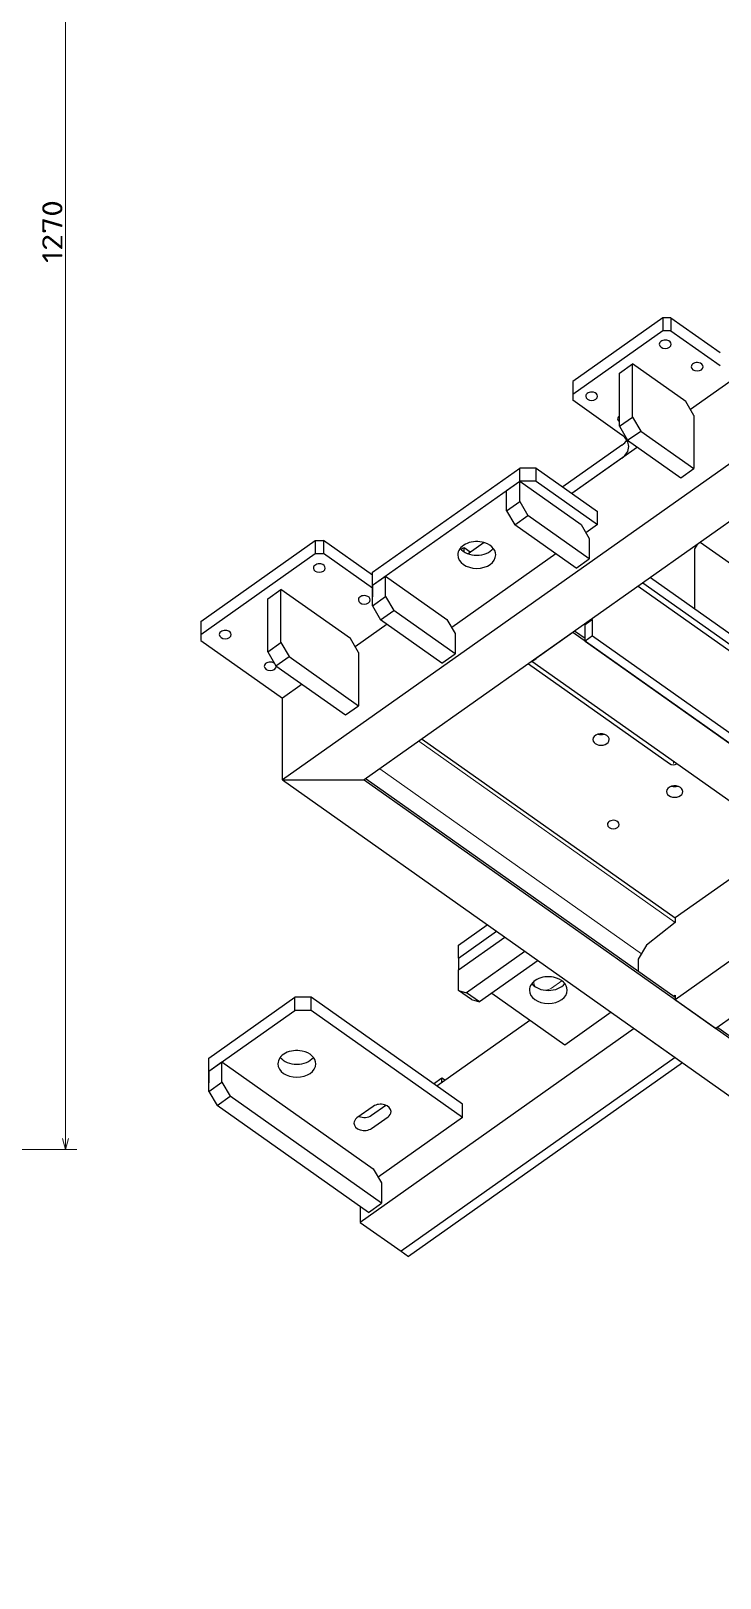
# Model space of a CAD drawing. Extents: x 0 to 1254, y -12 to 833.
# Drawn here: x 649.8 to 768.9, y 339.6 to 607.1 of the extents above; entities that cross this region are included whole.
import ezdxf
from ezdxf.enums import TextEntityAlignment as Align

# ---------------------------------------------------------------- set-up
doc = ezdxf.new("R2010")
doc.units = 0
doc.layers.get('0').update_dxf_attribs({"lineweight": 13})
doc.styles.get("Standard").update_dxf_attribs({"font": 'isocp.shx'})
doc.dimstyles.get("Standard").update_dxf_attribs({"dimtxt": 2.5, "dimasz": 2.5, "dimexe": 1.25, "dimexo": 0.625, "dimtad": 1, "dimcen": 2.5, "dimadec": 0, "dimazin": 0, "dimtfac": 1, "dimtmove": 0, "dimatfit": 0, "dimfxl": 1, "dimarcsym": 0})

# ---------------------------------------------------------------- blocks, each defined once
blk = doc.blocks.new('*D178')
at = {"color": 7, "lineweight": 13}
for p, q in [((500.717346, 731.196626), (657.717346, 731.196626)), ((655.717346, 413.696626), (655.717346, 731.196626)), ((468.967346, 413.696626), (657.717346, 413.696626))]:
    blk.add_line(p, q, dxfattribs=at)
for points in [[(656.234985, 729.264771), (655.717346, 731.196626), (655.199707, 729.264771)], [(655.199707, 415.62848), (655.717346, 413.696626), (656.234985, 415.62848)]]:
    blk.add_lwpolyline(points, dxfattribs=at)
at = {"color": 7, "lineweight": 13, "width": 0.848056}
blk.add_text('1270', height=3.5, rotation=90, dxfattribs=at).set_placement((655.217346, 567.004935), (655.217346, 577.888316), align=Align.FIT)

msp = doc.modelspace()

# ---------------------------------------------------------------- linework, layer by layer
at = {"color": 7, "lineweight": 25}
for p, q in [((759.0298, 557.5267), (743.4734, 546.5267)), ((759.0298, 557.5267), (759.0298, 555.2639)), ((760.444, 557.5267), (759.0298, 557.5267)), ((760.444, 557.5267), (760.444, 555.2639)), ((760.444, 557.5267), (768.9293, 551.5267)), ((759.0298, 555.2639), (743.4734, 544.2639)), ((760.444, 555.2639), (759.0298, 555.2639)), ((760.444, 555.2639), (768.9293, 549.2639)), ((777.4145, 551.2639), (763.818, 541.6497)), ((751.5344, 547.9639), (753.7972, 549.5639)), ((762.9896, 543.0639), (753.7972, 549.5639)), ((753.7972, 540.3715), (753.7972, 549.5639)), ((743.4734, 546.5267), (743.4734, 544.2639)), ((751.5344, 538.7715), (751.5344, 547.9639)), ((743.4734, 544.2639), (743.4734, 543.2639)), ((751.9587, 537.2639), (743.4734, 543.2639)), ((764.4038, 540.6497), (762.9896, 543.0639)), ((764.4038, 540.6497), (764.4038, 531.4573)), ((751.5344, 538.7715), (753.7972, 540.3715)), ((751.5344, 538.7715), (752.9486, 536.3573)), ((752.9486, 536.3573), (755.2114, 537.9573)), ((753.7972, 540.3715), (755.2114, 537.9573)), ((755.2114, 537.9573), (764.4038, 531.4573)), ((777.4145, 537.1218), (693.2688, 477.6218)), ((751.9587, 535.5267), (741.7161, 528.284)), ((754.641, 535.1606), (743.3161, 527.1527)), ((752.9486, 536.3573), (762.141, 529.8573)), ((751.9587, 533.2639), (743.3161, 527.1527)), ((708.8252, 513.5414), (734.281, 531.5414)), ((737.1094, 531.5414), (734.281, 531.5414)), ((734.281, 529.2787), (734.281, 531.5414)), ((737.1094, 531.5414), (747.716, 524.0414)), ((737.1094, 529.2787), (737.1094, 531.5414)), ((762.141, 529.8573), (764.4038, 531.4573)), ((777.4145, 527.1218), (707.411, 477.6218)), ((708.8252, 511.2787), (734.281, 529.2787)), ((732.0183, 527.6787), (734.281, 529.2787)), ((732.0183, 524.1431), (732.0183, 527.6787)), ((734.281, 525.7431), (734.281, 529.2787)), ((734.281, 529.2787), (744.8876, 521.7787)), ((737.1094, 529.2787), (734.281, 529.2787)), ((737.1094, 529.2787), (747.716, 521.7787)), ((732.0183, 524.1431), (734.281, 525.7431)), ((734.281, 525.7431), (735.6952, 523.3289)), ((732.0183, 524.1431), (733.4325, 521.7289)), ((733.4325, 521.7289), (735.6952, 523.3289)), ((744.0391, 514.2289), (733.4325, 521.7289)), ((746.3018, 515.8289), (735.6952, 523.3289)), ((744.8876, 521.7787), (746.3018, 519.3644)), ((747.716, 521.7787), (745.716, 520.3644)), ((747.716, 521.7787), (747.716, 524.0414)), ((679.1267, 505.0267), (698.9257, 519.0267)), ((698.9257, 519.0267), (698.9257, 516.7639)), ((698.9257, 519.0267), (700.3399, 519.0267)), ((700.3399, 519.0267), (700.3399, 516.7639)), ((708.8252, 513.0267), (700.3399, 519.0267)), ((746.3018, 519.3644), (746.3018, 515.8289)), ((679.1267, 502.7639), (698.9257, 516.7639)), ((698.9257, 516.7639), (700.3399, 516.7639)), ((708.8252, 510.7639), (700.3399, 516.7639)), ((740.5391, 516.7038), (722.5229, 503.9644)), ((724.1354, 517.5024), (724.5229, 517.7764)), ((724.5229, 517.7764), (724.6644, 517.735)), ((725.7309, 516.9808), (724.6644, 517.735)), ((724.6644, 517.0705), (724.6644, 517.735)), ((728.1151, 518.6667), (725.3719, 516.727)), ((764.5452, 517.5592), (765.0077, 518.3487)), ((764.5452, 507.2025), (764.5452, 517.5592)), ((764.8381, 518.0592), (764.7182, 518.144)), ((789.8596, 501.4639), (765.4942, 518.6929)), ((744.0391, 514.2289), (746.3018, 515.8289)), ((708.8252, 511.2787), (708.8252, 513.5414)), ((708.8252, 511.2787), (711.0879, 512.8787)), ((708.8252, 507.7431), (708.8252, 511.2787)), ((708.8252, 511.2787), (708.8252, 509.2787)), ((711.0879, 509.3431), (711.0879, 512.8787)), ((711.0879, 512.8787), (721.6945, 505.3787)), ((798.4863, 480.1639), (754.7462, 511.0929)), ((755.5947, 511.6929), (779.9601, 494.4639)), ((756.8947, 512.6121), (779.9601, 496.3024)), ((690.7232, 508.9639), (692.986, 510.5639)), ((690.7232, 499.7716), (690.7232, 508.9639)), ((705.0068, 502.0639), (692.986, 510.5639)), ((692.986, 501.3716), (692.986, 510.5639)), ((708.8252, 507.7431), (711.0879, 509.3431)), ((711.0879, 509.3431), (712.5021, 506.9289)), ((708.8252, 507.7431), (710.2394, 505.3289)), ((710.2394, 505.3289), (712.5021, 506.9289)), ((723.1087, 499.4289), (712.5021, 506.9289)), ((679.1267, 505.0267), (679.1267, 502.7639)), ((711.346, 504.5464), (705.8352, 500.6497)), ((720.846, 497.8289), (710.2394, 505.3289)), ((721.6945, 505.3787), (723.1087, 502.9644)), ((723.1087, 502.9644), (723.1087, 499.4289)), ((743.4734, 503.1218), (737.1094, 498.6218)), ((797.2135, 465.1218), (743.4734, 503.1218)), ((745.5947, 502.0655), (743.7872, 503.3437)), ((745.5947, 504.4502), (745.4734, 504.536)), ((746.8675, 505.3502), (745.5947, 504.4502)), ((745.5947, 501.6218), (745.5947, 504.4502)), ((746.8675, 505.3502), (746.7462, 505.436)), ((746.8675, 502.5218), (746.8675, 505.3502)), ((679.1267, 502.7639), (679.1267, 501.7639)), ((679.1267, 501.7639), (693.2688, 491.7639)), ((690.7232, 499.7716), (692.986, 501.3716)), ((692.986, 501.3716), (694.4002, 498.9573)), ((706.421, 499.6497), (705.0068, 502.0639)), ((746.8675, 502.5218), (745.5947, 501.6218)), ((745.5947, 501.6218), (797.2135, 465.1218)), ((746.8675, 502.5218), (798.4863, 466.0218)), ((690.7232, 499.7716), (692.1374, 497.3573)), ((692.1374, 497.3573), (694.4002, 498.9573)), ((694.4002, 498.9573), (706.421, 490.4573)), ((706.421, 499.6497), (706.421, 490.4573)), ((720.846, 497.8289), (723.1087, 499.4289)), ((735.7957, 497.6929), (760.1611, 480.4639)), ((736.4023, 498.1218), (737.1094, 498.6218)), ((790.1424, 460.1218), (736.4023, 498.1218)), ((692.1374, 497.3573), (704.1583, 488.8573)), ((696.6583, 494.1607), (693.2688, 491.7639)), ((693.2688, 477.6218), (693.2688, 491.7639)), ((693.2688, 477.6218), (693.2688, 491.7639)), ((704.1583, 488.8573), (706.421, 490.4573)), ((831.1546, 489.1218), (761.1511, 439.6218)), ((717.411, 484.6929), (761.1511, 453.7639)), ((838.2257, 484.1218), (768.2221, 434.6218)), ((693.2688, 477.6218), (707.411, 477.6218)), ((693.2688, 477.6218), (888.4303, 339.6218)), ((693.2688, 477.6218), (707.411, 477.6218)), ((707.411, 477.6218), (888.4303, 349.6218)), ((707.7247, 477.8437), (761.1511, 440.0655)), ((780.1425, 467.1929), (761.1511, 453.7639)), ((723.6744, 449.0414), (728.681, 452.5816)), ((761.1511, 452.9817), (756.2013, 449.0486)), ((761.1511, 453.7639), (761.1511, 452.9817)), ((723.6744, 446.7787), (730.281, 451.4502)), ((723.6744, 444.7787), (731.6952, 450.4502)), ((723.6744, 446.7787), (723.6744, 449.0414)), ((723.6744, 446.7787), (723.6744, 444.7787)), ((735.1952, 447.9754), (725.0886, 440.8289)), ((756.2013, 449.0486), (754.7871, 446.6344)), ((723.6744, 441.2431), (723.6744, 444.7787)), ((737.458, 446.3754), (727.3514, 439.2289)), ((754.7871, 446.6344), (754.7871, 444.5655)), ((680.5409, 429.5414), (695.3901, 440.0414)), ((695.3901, 437.7787), (695.3901, 440.0414)), ((698.2186, 440.0414), (695.3901, 440.0414)), ((698.2186, 437.7787), (698.2186, 440.0414)), ((724.3815, 421.5414), (698.2186, 440.0414)), ((725.9372, 439.6431), (723.6744, 441.2431)), ((723.6744, 441.2431), (725.0886, 440.8289)), ((727.3514, 439.2289), (725.0886, 440.8289)), ((725.9372, 439.6431), (727.3514, 439.2289)), ((742.0592, 431.7787), (729.4372, 440.7038)), ((760.8959, 440.246), (761.1511, 440.4041)), ((761.1511, 440.4041), (761.1511, 439.6218)), ((761.1511, 439.6218), (761.8582, 439.1218)), ((761.8582, 439.1218), (768.2221, 434.6218)), ((680.5409, 427.2787), (695.3901, 437.7787)), ((698.2186, 437.7787), (695.3901, 437.7787)), ((724.3815, 419.2787), (698.2186, 437.7787)), ((750.08, 437.4502), (742.0592, 431.7787)), ((754.08, 434.6218), (706.7038, 401.1218)), ((736.0592, 436.0213), (719.9815, 424.6527)), ((754.08, 434.6218), (761.1511, 429.6218)), ((768.5359, 434.8437), (827.6484, 393.0448)), ((680.5409, 427.2787), (680.5409, 429.5414)), ((680.5409, 427.2787), (682.8036, 428.8787)), ((682.8036, 425.3431), (682.8036, 428.8787)), ((682.8036, 428.8787), (708.9666, 410.3787)), ((761.1511, 429.6218), (713.7749, 396.1218)), ((761.1511, 429.6218), (713.7749, 396.1218)), ((762.4239, 428.7218), (715.0477, 395.2218)), ((761.1511, 429.6218), (762.4239, 428.7218)), ((680.5409, 423.7431), (680.5409, 427.2787)), ((680.5409, 427.2787), (680.5409, 425.2787)), ((719.3715, 425.0841), (720.846, 426.1267)), ((720.846, 426.1267), (721.456, 425.6953)), ((720.846, 425.2639), (720.846, 426.1267)), ((680.5409, 423.7431), (682.8036, 425.3431)), ((680.5409, 423.7431), (681.9551, 421.3289)), ((681.9551, 421.3289), (684.2178, 422.9289)), ((682.8036, 425.3431), (684.2178, 422.9289)), ((710.3808, 404.4289), (684.2178, 422.9289)), ((708.1181, 402.8289), (681.9551, 421.3289)), ((708.9666, 421.1787), (706.1382, 419.1787)), ((708.6837, 419.6414), (711.1422, 421.3798)), ((724.3815, 419.2787), (724.3815, 421.5414)), ((708.6837, 417.3787), (711.5122, 419.3787)), ((724.3815, 419.2787), (709.795, 408.9645)), ((708.9666, 410.3787), (710.3808, 407.9645)), ((710.3808, 407.9645), (710.3808, 404.4289)), ((708.1181, 402.8289), (710.3808, 404.4289)), ((706.7038, 403.8289), (706.7038, 401.1218)), ((706.7038, 401.1218), (713.7749, 396.1218)), ((713.7749, 396.1218), (715.0477, 395.2218))]:
    msp.add_line(p, q, dxfattribs=at)
at = {"color": 7, "lineweight": 13}
for p, q in [((716.8578, 484.3017), (761.1511, 452.9817)), ((755.3216, 447.5469), (710.1002, 479.5233)), ((760.8682, 480.8218), (760.8682, 480.4568)), ((739.7964, 441.6414), (741.5728, 442.8975))]:
    msp.add_line(p, q, dxfattribs=at)
at = {"color": 7, "lineweight": 25}
for centre, major_axis, start_param, end_param in [((759.454, 552.9639), (1.03, 0), 1.2853982, 3.14162174), ((759.454, 552.9639), (1.03, 0), 3.14162174, 6.28321439), ((759.454, 552.9639), (1.03, 0), 0.00002909, 1.2853982), ((764.9695, 549.0639), (1.03, 0), 1.2853982, 3.14162174), ((764.9695, 549.0639), (1.03, 0), 3.14162174, 6.28321439), ((764.9695, 549.0639), (1.03, 0), 0.00002909, 1.2853982), ((746.7261, 543.9639), (1.03, 0), 1.2853982, 3.14162174), ((746.7261, 543.9639), (1.03, 0), 3.14162174, 6.28321439), ((746.7261, 543.9639), (1.03, 0), 0.00002909, 1.2853982), ((752.2415, 540.0639), (1.03, 0), 2.32747695, 3.14162174), ((752.2415, 540.0639), (1.03, 0), 3.14162174, 3.95570842), ((749.1303, 535.2639), (4, 0), 0.00000003, 0.7853982), ((749.1303, 537.5267), (4, 0), 5.49778718, 5.8716684), ((749.1303, 535.2639), (4, 0), 5.49778718, 6.28318531), ((726.8564, 516.5287), (3.2752, 0), 1.2853982, 3.14162174), ((726.8564, 516.5287), (3.2752, 0), 3.14162174, 6.28321439), ((726.8564, 518.7914), (3.2752, 0), 3.65198519, 5.77279265), ((726.8564, 516.5287), (3.2752, 0), 0.00002909, 1.2853982), ((699.6328, 514.2639), (1.03, 0), 1.2853982, 3.14162174), ((699.6328, 514.2639), (1.03, 0), 3.14162174, 6.28321439), ((699.6328, 514.2639), (1.03, 0), 0.00002909, 1.2853982), ((707.411, 508.7639), (1.03, 0), 1.2853982, 3.14162174), ((707.411, 508.7639), (1.03, 0), 3.14162174, 6.28321439), ((707.411, 508.7639), (1.03, 0), 0.00002909, 1.2853982), ((683.3693, 502.7639), (1.03, 0), 1.2853982, 3.14162174), ((683.3693, 502.7639), (1.03, 0), 0.00002909, 1.2853982), ((683.3693, 502.7639), (1.03, 0), 3.14162174, 6.28321439), ((691.1475, 497.2639), (1.03, 0), 1.2853982, 3.14162174), ((691.1475, 497.2639), (1.03, 0), 0.74947315, 1.2853982), ((691.1475, 497.2639), (1.03, 0), 3.14162174, 6.28321439), ((691.1475, 497.2639), (1.03, 0), 0.00002909, 0.09387404), ((748.3524, 484.6139), (1.4, 0), 0.7853982, 3.14159265), ((748.3524, 484.6139), (1.4, 0), 3.14159265, 6.28318531), ((748.3524, 486.4524), (1.4, 0), 4.33199863, 5.09278212), ((748.3524, 484.6139), (1.4, 0), 0.00000003, 0.7853982), ((760.8682, 480.9639), (1, 0), 3.92699085, 5.35516589), ((761.0804, 475.6139), (1.4, 0), 0.7853982, 3.14159265), ((761.0804, 477.4524), (1.4, 0), 4.33199863, 5.09278212), ((761.0804, 475.6139), (1.4, 0), 0.00000003, 0.7853982), ((761.0804, 475.6139), (1.4, 0), 3.14159265, 6.28318531), ((750.4738, 469.9139), (1.03, 0), 1.2853982, 3.14162174), ((750.4738, 469.9139), (1.03, 0), 3.14162174, 6.28321439), ((750.4738, 469.9139), (1.03, 0), 0.00002909, 1.2853982), ((739.2308, 441.2787), (3.2752, 0), 1.2853982, 3.14162174), ((739.2308, 443.5414), (3.2752, 0), 3.65198519, 5.77279265), ((739.2308, 441.2787), (3.2752, 0), 0.00002909, 1.2853982), ((739.2308, 441.2787), (3.2752, 0), 3.14162174, 6.28321439), ((695.7437, 428.5287), (3.2752, 0), 1.2853982, 3.14162174), ((695.7437, 428.5287), (3.2752, 0), 0.00002909, 1.2853982), ((695.7437, 428.5287), (3.2752, 0), 3.14162174, 6.28321439), ((695.7437, 430.7914), (3.2752, 0), 3.65198519, 5.77279265), ((710.2394, 420.2787), (-1.8, 0), 3.14159265, 5.49778718), ((710.2394, 420.2787), (-1.8, 0), 2.35619452, 3.14159265), ((707.4109, 418.2787), (-1.8, 0), 0.00000003, 2.35619452), ((707.4109, 418.2787), (-1.8, 0), 5.49778718, 6.28318531), ((707.4109, 420.5414), (-1.8, 0), 1.04539643, 2.35619452)]:
    msp.add_ellipse(centre, major_axis=major_axis, ratio=0.707107, start_param=start_param, end_param=end_param, dxfattribs=at)
at = {"color": 7, "lineweight": 13}
for start_param, end_param in [(2.93712647, 3.74582416), (4.75197601, 5.49778718)]:
    msp.add_ellipse((738.5237, 442.5414), major_axis=(1.8, 0), ratio=0.707107, start_param=start_param, end_param=end_param, dxfattribs=at)

# ---------------------------------------------------------------- dimensions: what is measured, and where the dimension line sits
at = {"lineweight": 0}
dim = msp.add_linear_dim(base=(655.7173, 413.6966), p1=(498.7173, 731.1966), p2=(466.9673, 413.6966), angle=270, dimstyle='STANDARD', override={"dimlfac": 4}, dxfattribs=at)
dim.commit()
dim.dimension.update_dxf_attribs({"geometry": '*D178', "text_midpoint": (655.7173, 572.4466), "dimtype": 160})

doc.saveas('drawing.dxf')
